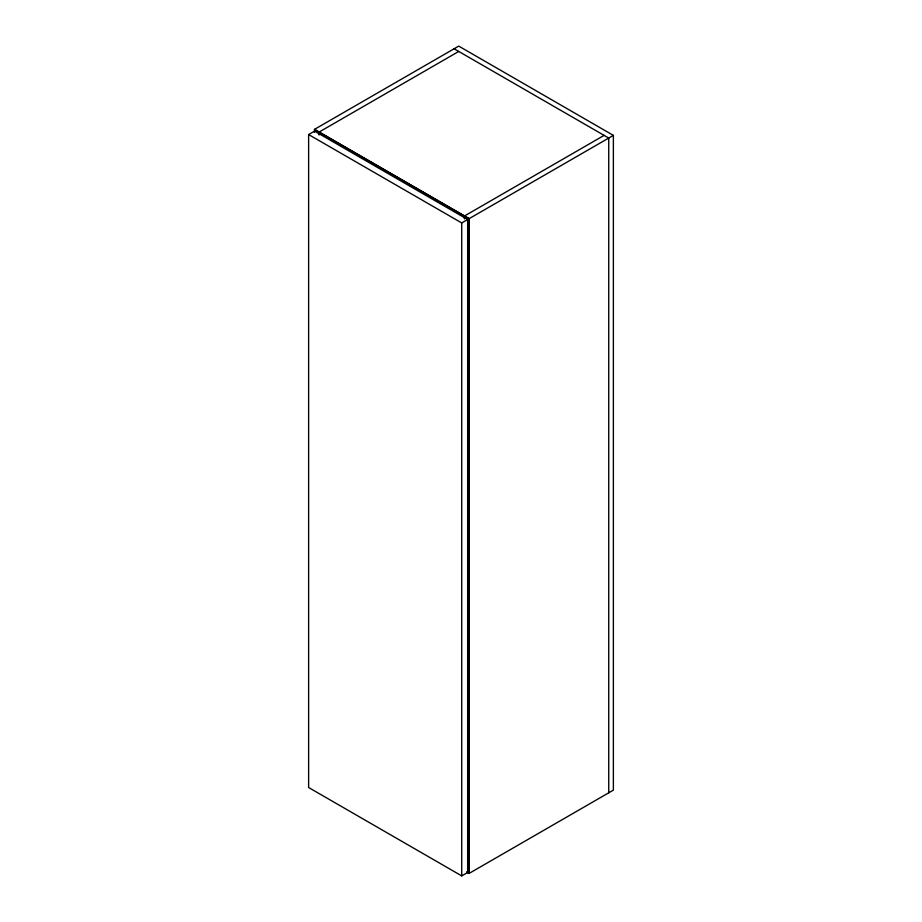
<?xml version="1.0" encoding="UTF-8"?>
<svg xmlns="http://www.w3.org/2000/svg" width="922" height="922" viewBox="0 0 922 922"><rect width="100%" height="100%" fill="white"/><g stroke="black" fill="none" stroke-linecap="round" stroke-linejoin="round"><path stroke-width="1.38" d="M308.628 134.554L314.552 131.131L467.65 219.517L467.65 872.477L461.726 875.9L308.628 787.515L308.628 134.554L461.726 222.94L467.65 219.517M458.73 51.459L319.035 132.111L319.035 134.785M464.4 216.036L604.094 135.384M613.372 135.384L458.73 46.1L314.402 129.426L469.044 218.71L613.372 135.384L613.372 790.131L469.044 873.457L466.716 872.12M454.097 48.774L608.739 138.058L608.739 792.805M466.878 872.028L469.194 873.376L469.194 218.618L314.552 129.345L314.402 132.307M469.044 218.71L469.044 873.457M464.561 215.944L464.4 218.917M461.726 222.94L461.726 875.9M319.196 132.019L319.196 134.693"/></g></svg>
